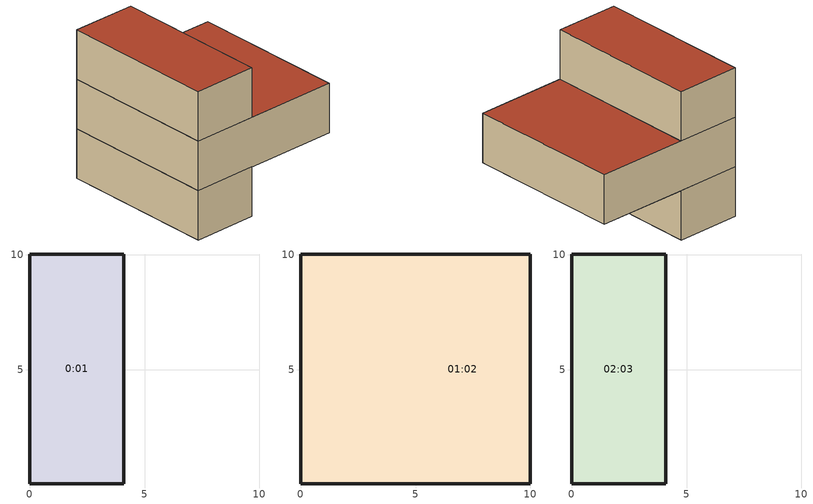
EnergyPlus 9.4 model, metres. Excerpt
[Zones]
0:01
 floor ground (0_GroundFloor_0cm): 4.1,0.04 0,0.04 0,10.04 4.1,10.04 z0
 wall outside (0_ExtWall Pumice 22cm): 4.1,0.04 4.1,10.04 0,10.04 0,0.04 4.1,0.04 z0:3.15
01:02
 floor outside (0_ExtFloor 4cm polyash): 10,0.04 4.1,0.04 4.1,10.04 10,10.04 z3.15
 floor to 0:01 (0_IntFloor): 4.1,0.04 0,0.04 0,10.04 4.1,10.04 z3.15
 wall outside (0_ExtWall Pumice 22cm): 10,0.04 10,10.04 0,10.04 0,0.04 10,0.04 z3.15:6.3
 roof outside (0_FlatRoofTiled 5cm EPS): 4.1,0.04 10,0.04 10,10.04 4.1,10.04 z6.3
02:03
 floor to 01:02 (0_IntFloor_Reversed_Rev): 4.1,0.04 0,0.04 0,10.04 4.1,10.04 z6.3
 wall outside (0_ExtWall Pumice 22cm): 4.1,0.04 4.1,10.04 0,10.04 0,0.04 4.1,0.04 z6.3:9.45
 roof outside (0_FlatRoofTiled 5cm EPS): 0,0.04 4.1,0.04 4.1,10.04 0,10.04 z9.45
[Building]
Residential 2017: North Axis=0; Terrain=City; Loads Convergence Tolerance Value=0.04; Temperature Convergence Tolerance Value=0.4; Solar Distribution=FullExterior; Maximum Number of Warmup Days=25; Minimum Number of Warmup Days=6
[Site:Location]
1 (01-01:31-12)  (01-01:31-12): Latitude=32.1; Longitude=34.78; Time Zone=2; Elevation=4
[Site:GroundTemperature:BuildingSurface]
18, 18, 18, 18, 18, 18, 18, 18, 18, 18, 18, 18
[Site:GroundTemperature:FCfactorMethod]
January Ground Temperature=14.56; February Ground Temperature=15.21; March Ground Temperature=16.32; April Ground Temperature=21.47; May Ground Temperature=26.48; June Ground Temperature=30.09; July Ground Temperature=32.2; August Ground Temperature=33.24; September Ground Temperature=31.42; October Ground Temperature=27.68; November Ground Temperature=21.81; December Ground Temperature=17.94
[Site:GroundTemperature:Shallow]
18, 18, 18, 18, 18, 18, 18, 18, 18, 18, 18, 18
[Site:GroundTemperature:Deep]
18, 18, 18, 18, 18, 18, 18, 18, 18, 18, 18, 18
[Site:GroundReflectance]
0.2, 0.2, 0.2, 0.2, 0.2, 0.2, 0.2, 0.2, 0.2, 0.2, 0.2, 0.2
[Site:GroundReflectance:SnowModifier]
2, 2
[Material] Thermal Absorptance=0.9; Solar Absorptance=0.4; Visible Absorptance=0.4
Name | Roughness | Thickness | Conductivity | Density | Specific Heat
_1045 Ceramic porcelain_12.1_.02 | Smooth | 0.02 | 1.3 | 2300 | 840
_1045_Cemented Plaster_2.2_.02 | Rough | 0.02 | 1 | 1800 | 1000
_1045 Sand and gravel_10.1_.08 | Rough | 0.08 | 2 | 1950 | 1045
_1045_RegularConcrete_1.1.1_.2 | MediumRough | 0.2 | 2 | 2400 | 1000
_1045_IntTiah_Cement Lime Plaster_2.1_.02 | Smooth | 0.02 | 0.8 | 1600 | 1000
0_polyash 200_.04 | Rough | 0.04 | 0.0698 | 200 | 1000
_1045 Ceramic porcelain_12.1_.01 | Smooth | 0.01 | 1.3 | 2300 | 840
_Bitumen_.005 | Rough | 0.005 | 0.17 | 1200 | 1660
_1045 Light Concrete Coarse Aggregate NonQuartsSand 1200_1.2.1_.05 | MediumRough | 0.05 | 0.62 | 1200 | 1000
_1045 Expanded Polystyrene EPS 30_14.1_.05 | Rough | 0.05 | 0.034 | 30 | 1450
_1045_IntTiah_Cement Lime Plaster_2.1_.015 | Smooth | 0.015 | 0.8 | 1600 | 1000
_Block Pumice 22sm_.22 | MediumRough | 0.22 | 0.244 | 795 | 970
[Construction]
0_IntFloor; 0_IntFloor_Reversed_Rev: _1045 Ceramic porcelain_12.1_.02, _1045_Cemented Plaster_2.2_.02, _1045 Sand and gravel_10.1_.08, _1045_RegularConcrete_1.1.1_.2, _1045_IntTiah_Cement Lime Plaster_2.1_.02
0_ExtFloor 4cm polyash: _1045_Cemented Plaster_2.2_.02, 0_polyash 200_.04, _1045_RegularConcrete_1.1.1_.2, _1045 Sand and gravel_10.1_.08, _1045_Cemented Plaster_2.2_.02, _1045 Ceramic porcelain_12.1_.01
0_FlatRoofTiled 5cm EPS: _1045 Ceramic porcelain_12.1_.01, _1045_Cemented Plaster_2.2_.02, _1045 Sand and gravel_10.1_.08, _Bitumen_.005, _1045 Light Concrete Coarse Aggregate NonQuartsSand 1200_1.2.1_.05, _1045 Expanded Polystyrene EPS 30_14.1_.05, _1045_RegularConcrete_1.1.1_.2, _1045_IntTiah_Cement Lime Plaster_2.1_.015
0_ExtWall Pumice 22cm: _1045_Cemented Plaster_2.2_.02, _Block Pumice 22sm_.22, _1045_IntTiah_Cement Lime Plaster_2.1_.015
0_GroundFloor_0cm: _1045_RegularConcrete_1.1.1_.2, _1045 Sand and gravel_10.1_.08, _1045_Cemented Plaster_2.2_.02, _1045 Ceramic porcelain_12.1_.01
[Zone] Type=1; Multiplier=1; Zone Inside Convection Algorithm=TARP; Part of Total Floor Area=Yes
Name | Volume | Floor Area
01:02 | 255.63 | 100
0:01 | 116.44 | 41
02:03 | 97.58 | 41
[PEOPLE] Number of People Schedule=0_Schedule  Occupancy - Residential; Number of People Calculation Method=People/Area; People per Zone Floor Area=0.04; Fraction Radiant=0.3; Sensible Heat Fraction=AutoCalculate; Carbon Dioxide Generation Rate=3.82e-08; Enable ASHRAE 55 Comfort Warnings=No; Mean Radiant Temperature Calculation Type=ZoneAveraged; Work Efficiency Schedule=Work efficiency; Clothing Insulation Calculation Method=ClothingInsulationSchedule; Air Velocity Schedule=Default Air Velocity for Comfort Calculations
Name | Zone or ZoneList | Activity Level Schedule | Clothing Insulation Schedule
People 01:02 | 01:02 | Activity Schedule 15073 | Clothing Schedule 15073
People 0:01 | 0:01 | Activity Schedule 15105 | Clothing Schedule 15105
People 02:03 | 02:03 | Activity Schedule 15121 | Clothing Schedule 15121
[Lights] Schedule=0_Schedule Lighting -  Residential; Design Level Calculation Method=Watts/Area; Watts per Zone Floor Area=5; Return Air Fraction=0; Fraction Radiant=0.72; Fraction Visible=0.18; Fraction Replaceable=1
Name | Zone or ZoneList | EndUse Subcategory
01:02 General lighting | 01:02 | ELECTRIC EQUIPMENT#01:02#GeneralLights
0:01 General lighting | 0:01 | ELECTRIC EQUIPMENT#0:01#GeneralLights
02:03 General lighting | 02:03 | ELECTRIC EQUIPMENT#02:03#GeneralLights
[OtherEquipment] Fuel Type=Electricity; Design Level Calculation Method=Watts/Area; Fraction Latent=0; Fraction Radiant=0.2; Fraction Lost=0; Carbon Dioxide Generation Rate=0; EndUse Subcategory=General
Name | Zone or ZoneList | Schedule | Power per Zone Floor Area
01:02 Miscellaneous gain | 01:02 | 0_Schedule  Non Fixed Equipment - Residential | 8
01:02 Equipment gain | 01:02 | On 24/7 | 1
0:01 Miscellaneous gain | 0:01 | 0_Schedule  Non Fixed Equipment - Residential | 8
0:01 Equipment gain | 0:01 | On 24/7 | 1
02:03 Miscellaneous gain | 02:03 | 0_Schedule  Non Fixed Equipment - Residential | 8
02:03 Equipment gain | 02:03 | On 24/7 | 1
[ZoneInfiltration:DesignFlowRate] Schedule=On 24/7; Design Flow Rate Calculation Method=Flow/zone; Constant Term Coefficient=1; Temperature Term Coefficient=0; Velocity Term Coefficient=0; Velocity Squared Term Coefficient=0
Name | Zone or ZoneList | Design Flow Rate
01:02 Infiltration | 01:02 | 0.071008
0:01 Infiltration | 0:01 | 0.032344
02:03 Infiltration | 02:03 | 0.027106
[ZoneControl:Thermostat] Control Type Schedule=Zone Control Type Sched
Name | Zone or ZoneList | Control 1
01:02 Thermostat | 01:02 | Dual Setpoint - Zone 01:02
0:01 Thermostat | 0:01 | Dual Setpoint - Zone 0:01
02:03 Thermostat | 02:03 | Dual Setpoint - Zone 02:03
[ThermostatSetpoint:DualSetpoint]
Name | Heating Setpoint Temperature Schedule | Cooling Setpoint Temperature Schedule
Dual Setpoint - Zone 01:02 | 01:02 Heating Setpoint Schedule | 01:02 Cooling SP Sch
Dual Setpoint - Zone 0:01 | 0:01 Heating Setpoint Schedule | 0:01 Cooling SP Sch
Dual Setpoint - Zone 02:03 | 02:03 Heating Setpoint Schedule | 02:03 Cooling SP Sch
[ZoneHVAC:IdealLoadsAirSystem] Maximum Heating Supply Air Temperature=35; Minimum Cooling Supply Air Temperature=12; Maximum Heating Supply Air Humidity Ratio=0.012; Minimum Cooling Supply Air Humidity Ratio=0.008; Heating Limit=NoLimit; Cooling Limit=NoLimit; Dehumidification Control Type=None; Humidification Control Type=None; Outdoor Air Economizer Type=NoEconomizer; Heat Recovery Type=None
Name | Heating Availability Schedule | Cooling Availability Schedule
01:02 Ideal Loads Air | 01:02 Heating Availability Sch | 01:02 Cooling Availability Sch
0:01 Ideal Loads Air | 0:01 Heating Availability Sch | 0:01 Cooling Availability Sch
02:03 Ideal Loads Air | 02:03 Heating Availability Sch | 02:03 Cooling Availability Sch
[Zone equipment]
01:02: 01:02 Ideal Loads Air
0:01: 0:01 Ideal Loads Air
02:03: 02:03 Ideal Loads Air
[Schedule:Day:Hourly]
Summer Control Type Day Sch; Winter Control Type Day Sch: 4, 4, 4, 4, 4, 4, 4, 4, 4, 4, 4, 4, 4, 4, 4, 4, 4, 4, 4, 4, 4, 4, 4, 4
[Schedule:Week:Daily]
Summer Control Type Week Sch: Summer Control Type Day Sch, Summer Control Type Day Sch, Summer Control Type Day Sch, Summer Control Type Day Sch, Summer Control Type Day Sch, Summer Control Type Day Sch, Summer Control Type Day Sch, Summer Control Type Day Sch, Summer Control Type Day Sch, Summer Control Type Day Sch, Summer Control Type Day Sch, Summer Control Type Day Sch
Winter Control Type Week Sch: Winter Control Type Day Sch, Winter Control Type Day Sch, Winter Control Type Day Sch, Winter Control Type Day Sch, Winter Control Type Day Sch, Winter Control Type Day Sch, Winter Control Type Day Sch, Winter Control Type Day Sch, Winter Control Type Day Sch, Winter Control Type Day Sch, Winter Control Type Day Sch, Winter Control Type Day Sch
[Schedule:Year]
Zone Control Type Sched: Winter Control Type Week Sch, 1, 1, 3, 31, Summer Control Type Week Sch, 4, 1, 9, 30, Winter Control Type Week Sch, 10, 1, 12, 31
[Schedule:Compact]
Work efficiency: Through: 12/31, For: AllDays, Until: 24:00, 0
On 24/7: Through: 12/31, For: AllDays, Until: 24:00, 1
Default Air Velocity for Comfort Calculations: Through: 12/31, For: AllDays, Until: 24:00, 0.137
0_Schedule Lighting -  Residential: Through: 31 Dec, For: AllDays, Until: 17:00, 0, Until: 24:00, 1
0_Schedule  Occupancy - Residential: Through: 31 Dec, For: Alldays, Until: 08:00, 0.64, Until: 16:00, 0, Until: 24:00, 1
0_Schedule  Non Fixed Equipment - Residential: Through: 31 Dec, For: AllDays, Until: 16:00, 0, Until: 24:00, 1
Activity Schedule 15073; Activity Schedule 15105; Activity Schedule 15121: Through: 12/31, For: AllDays, Until: 24:00, 125
Clothing Schedule 15073; Clothing Schedule 15105; Clothing Schedule 15121: Through: 4/1, For: AllDays, Until: 24:00, 1, Through: 9/30, For: AllDays, Until: 24:00, .5, Through: 12/31, For: AllDays, Until: 24:00, 1
01:02 Heating Setpoint Schedule; 0:01 Heating Setpoint Schedule; 02:03 Heating Setpoint Schedule: Through: 31 March, For: AllDays, Until: 24:00, 20, Through: 30 November, For: AllDays, Until: 24:00, -50, Through: 31 December, For: AllDays, Until: 24:00, 20
01:02 Heating Availability Sch; 0:01 Heating Availability Sch; 02:03 Heating Availability Sch: Through: 31 March, For: AllDays, Until: 24:00, 1, Through: 30 November, For: AllDays, Until: 24:00, 0, Through: 31 December, For: AllDays, Until: 24:00, 1
01:02 Cooling SP Sch; 0:01 Cooling SP Sch; 02:03 Cooling SP Sch: Through: 31 March, For: AllDays, Until: 24:00, 100, Through: 30 November, For: AllDays, Until: 24:00, 24, Through: 31 December, For: AllDays, Until: 24:00, 100
01:02 Cooling Availability Sch; 0:01 Cooling Availability Sch; 02:03 Cooling Availability Sch: Through: 31 March, For: AllDays, Until: 24:00, 0, Through: 30 November, For: AllDays, Until: 24:00, 1, Through: 31 December, For: AllDays, Until: 24:00, 0
